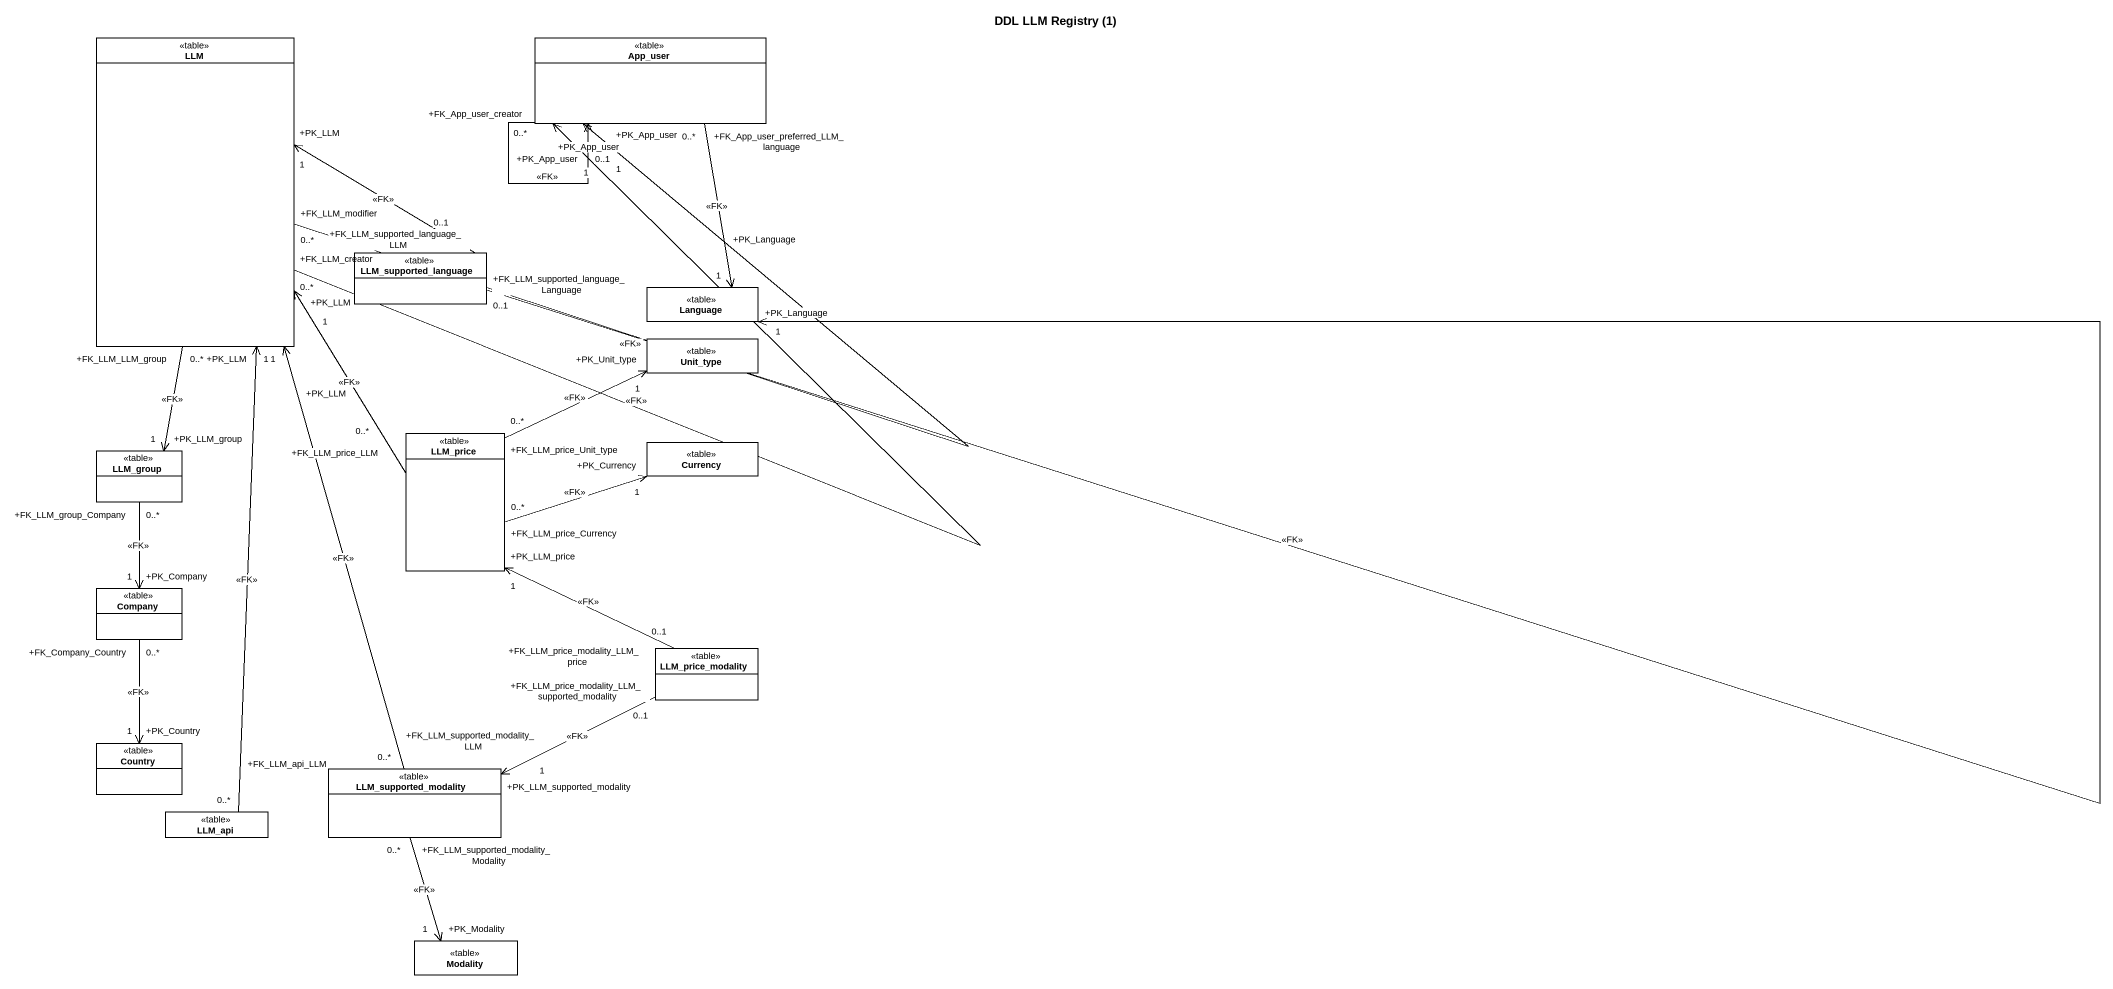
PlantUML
@startuml
title DDL LLM Registry (1)
hide circle
hide empty members
class LLM <<table>>
class App_user <<table>>
class LLM_supported_language <<table>>
class Language <<table>>
class Unit_type <<table>>
class LLM_price <<table>>
class LLM_group <<table>>
class Currency <<table>>
class Company <<table>>
class LLM_price_modality <<table>>
class Country <<table>>
class LLM_supported_modality <<table>>
class LLM_api <<table>>
class Modality <<table>>
LLM "+FK_LLM_creator\n0..*" -right-> "+PK_App_user\n1" App_user : <<FK>>
LLM "+FK_LLM_modifier\n0..*" -right-> "+PK_App_user\n1" App_user : <<FK>>
LLM "+FK_LLM_LLM_group\n0..*" --> "+PK_LLM_group\n1" LLM_group : <<FK>>
App_user "+FK_App_user_creator\n0..*" --> "+PK_App_user\n0..1" App_user : <<FK>>
App_user "+FK_App_user_preferred_LLM_language\n0..*" --> "+PK_Language\n1" Language : <<FK>>
LLM_supported_language "+FK_LLM_supported_language_LLM\n0..1" -left-> "+PK_LLM\n1" LLM : <<FK>>
LLM_supported_language "+FK_LLM_supported_language_Language\n0..1" -right-> "+PK_Language\n1" Language : <<FK>>
LLM_price "+FK_LLM_price_LLM\n0..*" -up-> "+PK_LLM\n1" LLM : <<FK>>
LLM_price "+FK_LLM_price_Unit_type\n0..*" -right-> "+PK_Unit_type\n1" Unit_type : <<FK>>
LLM_price "+FK_LLM_price_Currency\n0..*" -right-> "+PK_Currency\n1" Currency : <<FK>>
LLM_group "+FK_LLM_group_Company\n0..*" --> "+PK_Company\n1" Company : <<FK>>
Company "+FK_Company_Country\n0..*" --> "+PK_Country\n1" Country : <<FK>>
LLM_price_modality "+FK_LLM_price_modality_LLM_price\n0..1" -up-> "+PK_LLM_price\n1" LLM_price : <<FK>>
LLM_price_modality "+FK_LLM_price_modality_LLM_supported_modality\n0..1" -left-> "+PK_LLM_supported_modality\n1" LLM_supported_modality : <<FK>>
LLM_supported_modality "+FK_LLM_supported_modality_LLM\n0..*" -up-> "+PK_LLM\n1" LLM : <<FK>>
LLM_supported_modality "+FK_LLM_supported_modality_Modality\n0..*" --> "+PK_Modality\n1" Modality : <<FK>>
LLM_api "+FK_LLM_api_LLM\n0..*" -up-> "+PK_LLM\n1" LLM : <<FK>>
@enduml
